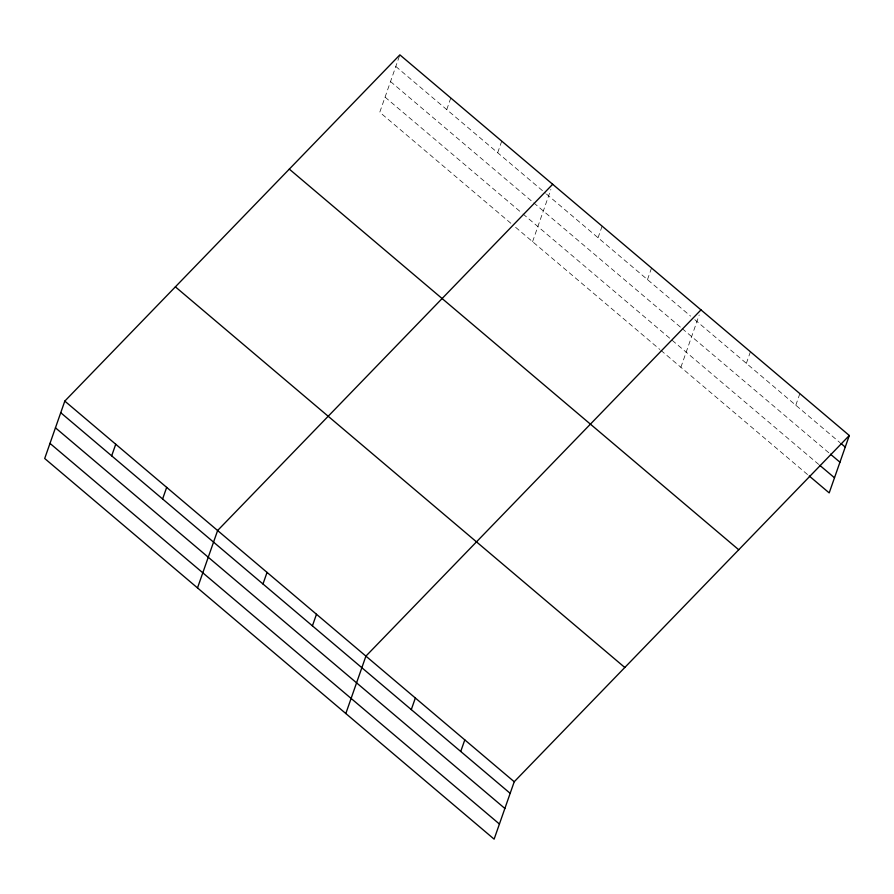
<?xml version="1.0" encoding="UTF-8"?>
<svg xmlns="http://www.w3.org/2000/svg" width="894" height="894" viewBox="0 0 894 894"><rect width="100%" height="100%" fill="white"/><g stroke="black" fill="none" stroke-linecap="round" stroke-linejoin="round"><path stroke-width="0.67" stroke-dasharray="4.47 3.35" d="M399.417 56.143L379.771 112.253L511.357 223.701M446.743 109.593L450.811 97.994M497.679 152.729L501.746 141.129M532.578 241.671L550.872 189.427M598.052 237.737L602.12 226.148M647.491 279.61L651.547 268.01M680.882 367.289L699.186 315.034M746.367 363.355L750.424 351.755M795.805 405.217L799.862 393.628M395.807 66.458L545.429 193.171M546.491 194.076L690.615 316.141M694.828 319.694L839.98 442.642M390.522 81.566L532.712 201.999M533.774 202.893L681.116 327.685M682.167 328.579L829.431 453.303M385.068 97.144L521.951 213.074M523.012 213.979L818.714 464.422M515.603 227.299L659.85 349.465M660.901 350.359L808.165 475.083"/><path stroke-width="1.34" d="M64.804 401.104L44.7 458.499L494.125 839.142L514.229 781.747L849.3 435.501L399.875 54.858L64.804 401.104L514.229 781.747M111.672 455.839L115.739 444.24M162.607 498.975L166.675 487.375M197.507 587.917L217.611 530.522L552.682 184.276M262.981 583.983L267.049 572.395M312.419 625.856L316.476 614.256M345.822 713.535L365.914 656.129L700.985 309.883M411.296 709.601L415.352 698.002M460.734 751.463L464.791 739.874M849.3 435.501L829.196 492.896L809.215 475.977M841.03 443.525L845.243 447.089M830.481 454.186L839.947 462.209M819.764 465.305L834.493 477.787M289.298 169.111L738.723 549.754M175.38 286.84L624.805 667.483M60.736 412.704L510.172 793.336M55.45 427.813L504.875 808.455M49.997 443.39L499.422 824.033"/></g></svg>
